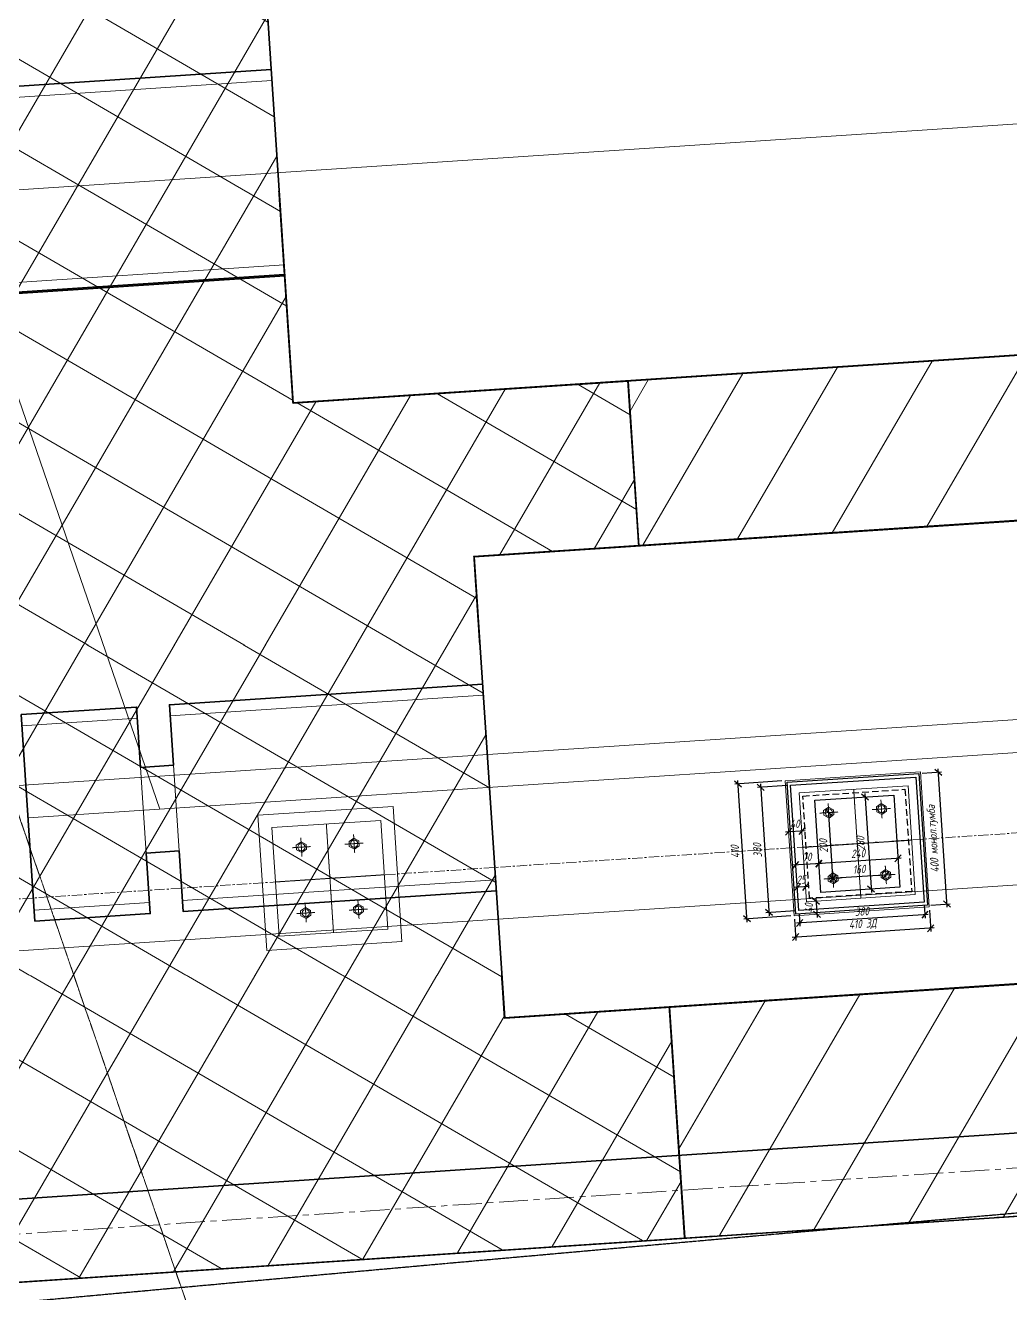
# Model space of a CAD drawing. Header units: millimetres. Extents: x 263685 to 14136308, y -2404013 to 2433772.
# Drawn here: x 7908738 to 7911721, y -584034 to -580193 of the extents above; entities that cross this region are included whole.
import ezdxf
from ezdxf import colors
from ezdxf.entities.mleader import LeaderData, LeaderLine
from ezdxf.math import Vec2, Vec3

# ---------------------------------------------------------------- set-up
doc = ezdxf.new("R2010")
doc.units = ezdxf.units.MM
for name, pattern in [('осевая', [2, 1.25, -0.25, 0.25, -0.25]), ('осеваяX2', [4, 2.5, -0.5, 0.5, -0.5]), ('Штриховая', [3, 2, -1])]:
    doc.linetypes.add(name, pattern=pattern)
for name, color, linetype, lineweight in [('Выноски', 3, 'Continuous', 15), ('ИС_Med', 7, 'Continuous', 35), ('ИС_Невид', 4, 'Штриховая', 18), ('ИС_Ось', 3, 'осевая', 18), ('ИС_РЗМ', 3, 'Continuous', 18), ('ИС_Тон', 3, 'Continuous', 18), ('ИС_Штр', 3, 'Continuous', 9), ('МДП_Ось', 1, 'осеваяX2', 30)]:
    doc.layers.add(name, color=color, linetype=linetype, lineweight=lineweight)
doc.layers.add('ИС_Вспомогательная', color=2, linetype='Continuous', lineweight=18, plot=False)
doc.styles.add('0', font='isocpeur.ttf', dxfattribs={"width": 0.8, "oblique": 15})
doc.styles.add('ISOCPEUR', font='isocpeur.ttf', dxfattribs={"width": 0.8, "oblique": 15, "height": 2.5})
doc.dimstyles.new('М10', dxfattribs={"dimscale": 10, "dimtxt": 2.5, "dimasz": 2, "dimexe": 1, "dimexo": 1, "dimgap": 1, "dimtad": 1, "dimdec": 0, "dimtxsty": '0', "dimblk1": 'OBLIQUE', "dimblk2": 'OBLIQUE', "dimsah": 1, "dimcen": 2.5, "dimdle": 1, "dimclrd": 256, "dimclre": 256, "dimclrt": 256, "dimaunit": 1, "dimadec": 0, "dimazin": 0, "dimtfac": 0.75, "dimtdec": 0, "dimtmove": 1, "dimatfit": 2, "dimldrblk": 'OBLIQUE', "dimfxl": 1, "dimtolj": 1, "dimtzin": 0, "dimlwd": -1, "dimlwe": -1, "dimarcsym": 0})
doc.dimstyles.new('М200', dxfattribs={"dimscale": 200, "dimtxt": 2.5, "dimasz": 2, "dimexe": 1, "dimexo": 1, "dimgap": 0.8, "dimtad": 1, "dimdec": 0, "dimzin": 0, "dimdsep": 46, "dimtxsty": '0', "dimblk": 'OBLIQUE', "dimcen": 0.09, "dimdle": 1, "dimclrd": 256, "dimclre": 256, "dimclrt": 256, "dimadec": 4, "dimazin": 0, "dimtfac": 1, "dimtdec": 0, "dimtmove": 1, "dimatfit": 2, "dimfxl": 1, "dimtolj": 1, "dimtzin": 0, "dimlwd": -1, "dimarcsym": 0})

# ---------------------------------------------------------------- blocks, each defined once
blk = doc.blocks.new('_None')
blk = doc.blocks.new('болт БО')
at = {"layer": 'ИС_Тон', "linetype": 'осевая'}
for p, q in [((-27.8473755350301, 0.1288116181356145), (27.84737553503055, -0.1288116181353871)), ((-0.1288116180771794, -27.84737553508876), (0.1288116183113743, 27.84737553520426))]:
    blk.add_line(p, q, dxfattribs=at)
at = {"layer": 'ИС_Тон'}
blk.add_lwpolyline([(14.96664636836476, -7.295342044146537), (15.03303712032357, 7.157535470322273), (0.07648264958743312, 16.64982433590194), (-14.96664636713922, 7.295342045052394), (-15.03303711909848, -7.157535469416189), (-0.07648264836325325, -16.64982433522869)], close=True, dxfattribs=at)
blk.add_circle((1.168700691778213e-10, -4.547473508864641e-13), 11, dxfattribs=at)
blk = doc.blocks.new('_OBLIQUE')
at = {"color": 0, "linetype": 'ByBlock', "lineweight": -2}
blk.add_line((0.5000000000000001, 0.4999999999999999), (-0.5000000000000001, -0.4999999999999999), dxfattribs=at)
blk = doc.blocks.new('*D1497')
at = {"layer": 'Defpoints', "transparency": 16777216}
blk.add_line((134.5914304818598, -114.4579757231695), (-45.40856951814021, -114.4579756183957), dxfattribs=at)
at = {"layer": 'Defpoints', "color": 0, "transparency": 16777216}
for p in [(-35.40856951814021, -114.4579756242165), (-35.40856951814021, -114.4579756242165), (124.5914304818598, -114.4579757191532)]:
    blk.add_point(p, dxfattribs=at)
at = {"layer": 'Defpoints', "transparency": 16777216, "xscale": 20, "yscale": 20, "zscale": 20}
for p, rotation in [((-35.40856951814021, -114.4579756242165), 179.9999999666495), ((124.5914304818598, -114.4579757173487), 359.9999999666495)]:
    blk.add_blockref('_OBLIQUE', p, dxfattribs=dict(at, rotation=rotation))
at = {"layer": 'Defpoints', "transparency": 16777216, "insert": (44.59143049495652, -91.95797567078262), "char_height": 25, "attachment_point": 5, "rotation": 359.99999996664945, "style": '0'}
blk.add_mtext('\\A1;160', dxfattribs=at)
blk = doc.blocks.new('*D1498')
at = {"layer": 'Defpoints', "transparency": 16777216}
blk.add_line((-35.40880475780974, -124.5088569954096), (-35.40880475780979, 95.4911430049979), dxfattribs=at)
at = {"layer": 'Defpoints', "color": 0, "transparency": 16777216}
for p in [(-35.40880475779524, 85.4911430049979), (-35.40880475780979, 85.4911430049979), (-35.40880479216686, -114.5088569954096)]:
    blk.add_point(p, dxfattribs=at)
at = {"layer": 'Defpoints', "transparency": 16777216, "xscale": 20, "yscale": 20, "zscale": 20}
for p, rotation in [((-35.40880475780979, 85.4911430049979), 90), ((-35.40880475780974, -114.5088569954096), 270)]:
    blk.add_blockref('_OBLIQUE', p, dxfattribs=dict(at, rotation=rotation))
at = {"layer": 'Defpoints', "transparency": 16777216, "insert": (-57.90880475780976, -14.50885699520585), "char_height": 25, "attachment_point": 5, "rotation": 90, "style": '0'}
blk.add_mtext('\\A1;200', dxfattribs=at)
blk = doc.blocks.new('*D1500')
at = {"layer": 'Defpoints', "transparency": 16777216}
blk.add_line((174.5911951518665, -66.70392639021156), (-85.40880484813351, -66.70392623887165), dxfattribs=at)
at = {"layer": 'Defpoints', "color": 0, "transparency": 16777216}
for p in [(-75.40880484813351, -66.70392624472152), (-75.40880484813351, -66.70392624469241), (164.5911951518665, -66.70392638715566)]:
    blk.add_point(p, dxfattribs=at)
at = {"layer": 'Defpoints', "transparency": 16777216, "xscale": 20, "yscale": 20, "zscale": 20}
for p, rotation in [((-75.40880484813351, -66.70392624469241), 179.9999999666495), ((164.5911951518665, -66.7039263843908), 359.9999999666495)]:
    blk.add_blockref('_OBLIQUE', p, dxfattribs=dict(at, rotation=rotation))
at = {"layer": 'Defpoints', "transparency": 16777216, "insert": (44.5911951649632, -44.20392631454161), "char_height": 25, "attachment_point": 5, "rotation": 359.99999996664945, "style": '0'}
blk.add_mtext('\\A1;240', dxfattribs=at)
blk = doc.blocks.new('*D1501')
at = {"layer": 'Defpoints', "transparency": 16777216}
blk.add_line((77.35079307762678, 135.49114293803), (77.35079307762685, -164.5088570619701), dxfattribs=at)
at = {"layer": 'Defpoints', "color": 0, "transparency": 16777216}
for p in [(77.35079324383881, 125.49114293803), (77.35079307762683, -154.5088570619701), (77.35079307762683, -154.5088570619701)]:
    blk.add_point(p, dxfattribs=at)
at = {"layer": 'Defpoints', "transparency": 16777216, "xscale": 20, "yscale": 20, "zscale": 20}
for p, rotation in [((77.35079307762678, 125.49114293803), 90), ((77.35079307762683, -154.5088570619701), 270)]:
    blk.add_blockref('_OBLIQUE', p, dxfattribs=dict(at, rotation=rotation))
at = {"layer": 'Defpoints', "transparency": 16777216, "insert": (54.85079307762679, -14.50885706197007), "char_height": 25, "attachment_point": 5, "rotation": 90, "style": '0'}
blk.add_mtext('\\A1;280', dxfattribs=at)
blk = doc.blocks.new('*D1502')
at = {"layer": 'Defpoints', "transparency": 16777216}
blk.add_line((-65.40880484813351, -66.70392624966917), (-155.408804848119, -66.70392619728227), dxfattribs=at)
at = {"layer": 'Defpoints', "color": 0, "transparency": 16777216}
for p in [(-145.408804848119, -66.70392620316125), (-145.408804848119, -66.70392620310304), (-75.40880484813351, -66.70392624472152)]:
    blk.add_point(p, dxfattribs=at)
at = {"layer": 'Defpoints', "transparency": 16777216, "xscale": 20, "yscale": 20, "zscale": 20}
for p, rotation in [((-145.408804848119, -66.70392620310304), 179.9999999666495), ((-75.40880484813351, -66.7039262438484), 359.9999999666495)]:
    blk.add_blockref('_OBLIQUE', p, dxfattribs=dict(at, rotation=rotation))
at = {"layer": 'Defpoints', "transparency": 16777216, "insert": (-110.4088048350295, -44.20392622347573), "char_height": 25, "attachment_point": 5, "rotation": 359.99999996664945, "style": '0'}
blk.add_mtext('\\A1;70', dxfattribs=at)
blk = doc.blocks.new('*D1503')
at = {"layer": 'Defpoints', "transparency": 16777216}
blk.add_line((-110.4088048882531, -134.3160017164191), (-155.4088048882531, -134.3160016902257), dxfattribs=at)
at = {"layer": 'Defpoints', "color": 0, "transparency": 16777216}
for p in [(-145.4088048882531, -134.3160016960464), (-145.4088048882531, -134.3160016960464), (-120.4088048882531, -134.3160017108603)]:
    blk.add_point(p, dxfattribs=at)
at = {"layer": 'Defpoints', "transparency": 16777216, "xscale": 20, "yscale": 20, "zscale": 20}
for p, rotation in [((-145.4088048882531, -134.3160016960464), 179.9999999666495), ((-120.4088048882531, -134.3160017105984), 359.9999999666495)]:
    blk.add_blockref('_OBLIQUE', p, dxfattribs=dict(at, rotation=rotation))
at = {"layer": 'Defpoints', "transparency": 16777216, "insert": (-132.9088048751564, -111.8160017034097), "char_height": 25, "attachment_point": 5, "rotation": 359.99999996664945, "style": '0'}
blk.add_mtext('\\A1;25', dxfattribs=at)
blk = doc.blocks.new('*D1504')
at = {"layer": 'Defpoints', "transparency": 16777216}
blk.add_line((-110.4088047875248, 35.37111904117046), (-170.4088047875393, 35.37111907609506), dxfattribs=at)
at = {"layer": 'Defpoints', "color": 0, "transparency": 16777216}
for p in [(-160.4088047875393, 35.37111907027429), (-160.4088047875393, 35.37111907027429), (-120.4088047875248, 35.37111904652556)]:
    blk.add_point(p, dxfattribs=at)
at = {"layer": 'Defpoints', "transparency": 16777216, "xscale": 20, "yscale": 20, "zscale": 20}
for p, rotation in [((-160.4088047875393, 35.37111907027429), 179.9999999666495), ((-120.4088047875248, 35.37111904699123), 359.9999999666495)]:
    blk.add_blockref('_OBLIQUE', p, dxfattribs=dict(at, rotation=rotation))
at = {"layer": 'Defpoints', "transparency": 16777216, "insert": (-140.4088047744281, 57.87111905839993), "char_height": 25, "attachment_point": 5, "rotation": 359.99999996664945, "style": '0'}
blk.add_mtext('\\A1;40', dxfattribs=at)
blk = doc.blocks.new('*D1505')
at = {"layer": 'Defpoints', "transparency": 16777216}
for p, q in [((-160.4088049446418, -229.5088569208456), (-160.4088049823862, -294.3531216388219)), ((249.5911950553436, -229.5088571642118), (249.5911950175993, -294.3531218774733)), ((259.59119502342, -284.3531218832941), (-170.4088049765654, -284.3531216330011))]:
    blk.add_line(p, q, dxfattribs=at)
at = {"layer": 'Defpoints', "color": 0, "transparency": 16777216}
for p in [(-160.408804938821, -219.5088569208456), (249.5911950611644, -219.5088571642118), (-160.4088049765654, -284.3531216388219)]:
    blk.add_point(p, dxfattribs=at)
at = {"layer": 'Defpoints', "transparency": 16777216, "xscale": 20, "yscale": 20, "zscale": 20}
for p, rotation in [((-160.4088049765654, -284.3531216388219), 179.9999999666495), ((249.5911950234201, -284.3531218774733), 359.9999999666495)]:
    blk.add_blockref('_OBLIQUE', p, dxfattribs=dict(at, rotation=rotation))
at = {"layer": 'Defpoints', "transparency": 16777216, "insert": (44.59119503761545, -259.9781217581476), "char_height": 25, "attachment_point": 5, "rotation": 359.99999996664945, "style": '0'}
blk.add_mtext('\\A1;410 ЗД', dxfattribs=at)
blk = doc.blocks.new('*D1506')
at = {"layer": 'Defpoints', "transparency": 16777216}
for p, q in [((-145.408804935736, -214.5088569297513), (-145.408804957861, -252.5192419070227)), ((234.5911950642494, -214.508857155306), (234.5911950421244, -252.5192421282118)), ((244.5911950479452, -242.5192421340325), (-155.4088049520402, -242.5192419012019))]:
    blk.add_line(p, q, dxfattribs=at)
at = {"layer": 'Defpoints', "color": 0, "transparency": 16777216}
for p in [(-145.4088049299153, -204.5088569297513), (234.5911950700702, -204.508857155306), (-145.4088049520402, -242.5192419070227)]:
    blk.add_point(p, dxfattribs=at)
at = {"layer": 'Defpoints', "transparency": 16777216, "xscale": 20, "yscale": 20, "zscale": 20}
for p, rotation in [((-145.4088049520402, -242.5192419070227), 179.9999999666495), ((234.5911950479452, -242.5192421282118), 359.9999999666495)]:
    blk.add_blockref('_OBLIQUE', p, dxfattribs=dict(at, rotation=rotation))
at = {"layer": 'Defpoints', "transparency": 16777216, "insert": (44.59119506104921, -220.0192420176172), "char_height": 25, "attachment_point": 5, "rotation": 359.99999996664945, "style": '0'}
blk.add_mtext('\\A1;380', dxfattribs=at)
blk = doc.blocks.new('*D1507')
at = {"layer": 'Defpoints', "transparency": 16777216}
blk.add_line((-91.22692861046929, -169.508856961882), (-91.22692861046927, -229.5088569618821), dxfattribs=at)
at = {"layer": 'Defpoints', "color": 0, "transparency": 16777216}
for p in [(-91.22692858672056, -179.508856961882), (-91.22692861045473, -219.5088569618821), (-91.22692861046929, -219.5088569618821)]:
    blk.add_point(p, dxfattribs=at)
at = {"layer": 'Defpoints', "transparency": 16777216, "xscale": 20, "yscale": 20, "zscale": 20}
for p, rotation in [((-91.22692861046929, -179.508856961882), 90), ((-91.22692861046929, -219.5088569618821), 270)]:
    blk.add_blockref('_OBLIQUE', p, dxfattribs=dict(at, rotation=rotation))
at = {"layer": 'Defpoints', "transparency": 16777216, "insert": (-113.7269285985949, -199.5088569619402), "char_height": 25, "attachment_point": 5, "rotation": 90, "style": '0'}
blk.add_mtext('\\A1;40', dxfattribs=at)
blk = doc.blocks.new('*D1508')
at = {"layer": 'Defpoints', "transparency": 16777216}
for p, q in [((-155.4088047043461, 175.4911430702487), (-245.8727593066562, 175.4911430702487)), ((-235.8727593066562, 185.4911430702487), (-235.8727593066561, -214.5088569297515)), ((-155.4088049299153, -204.5088569297515), (-245.8727593066561, -204.5088569297515))]:
    blk.add_line(p, q, dxfattribs=at)
at = {"layer": 'Defpoints', "color": 0, "transparency": 16777216}
for p in [(-145.4088047043461, 175.4911430702487), (-235.8727593066561, -204.5088569297515), (-145.4088049299153, -204.5088569297515)]:
    blk.add_point(p, dxfattribs=at)
at = {"layer": 'Defpoints', "transparency": 16777216, "xscale": 20, "yscale": 20, "zscale": 20}
for p, rotation in [((-235.8727593066562, 175.4911430702487), 90), ((-235.8727593066561, -204.5088569297515), 270)]:
    blk.add_blockref('_OBLIQUE', p, dxfattribs=dict(at, rotation=rotation))
at = {"layer": 'Defpoints', "transparency": 16777216, "insert": (-258.3727593066561, -14.50885692975131), "char_height": 25, "attachment_point": 5, "rotation": 90, "style": '0'}
blk.add_mtext('\\A1;380', dxfattribs=at)
blk = doc.blocks.new('*D1509')
at = {"layer": 'Defpoints', "transparency": 16777216}
for p, q in [((-303.6341531854396, -229.5088569208457), (-303.6341531854397, 200.4911430791545)), ((-170.4088046954694, 190.4911430791545), (-313.6341531854397, 190.4911430791545)), ((-170.4088049388211, -219.5088569208457), (-313.6341531854396, -219.5088569208457))]:
    blk.add_line(p, q, dxfattribs=at)
at = {"layer": 'Defpoints', "color": 0, "transparency": 16777216}
for p in [(-303.6341531854397, 190.4911430791545), (-160.4088046954694, 190.4911430791545), (-160.4088049388211, -219.5088569208457)]:
    blk.add_point(p, dxfattribs=at)
at = {"layer": 'Defpoints', "transparency": 16777216, "xscale": 20, "yscale": 20, "zscale": 20}
for p, rotation in [((-303.6341531854397, 190.4911430791545), 90), ((-303.6341531854396, -219.5088569208457), 270)]:
    blk.add_blockref('_OBLIQUE', p, dxfattribs=dict(at, rotation=rotation))
at = {"layer": 'Defpoints', "transparency": 16777216, "insert": (-326.1341531854396, -14.50885692084554), "char_height": 25, "attachment_point": 5, "rotation": 90, "style": '0'}
blk.add_mtext('\\A1;410', dxfattribs=at)
blk = doc.blocks.new('*D1499')
at = {"layer": 'Defpoints', "transparency": 16777216}
for p, q in [((303.4498260339481, -224.5088571612433), (303.4498260339479, 195.4911428387569)), ((254.5911953015767, 185.4911428387568), (313.4498260339479, 185.4911428387568)), ((254.5911950641331, -214.5088571612433), (313.4498260339481, -214.5088571612433))]:
    blk.add_line(p, q, dxfattribs=at)
at = {"layer": 'Defpoints', "color": 0, "transparency": 16777216}
for p in [(244.5911953015767, 185.4911428387568), (303.4498260339479, 185.4911428387568), (244.5911950641331, -214.5088571612433)]:
    blk.add_point(p, dxfattribs=at)
at = {"layer": 'Defpoints', "transparency": 16777216, "xscale": 20, "yscale": 20, "zscale": 20}
for p, rotation in [((303.4498260339479, 185.4911428387568), 90), ((303.4498260339481, -214.5088571612433), 270)]:
    blk.add_blockref('_OBLIQUE', p, dxfattribs=dict(at, rotation=rotation))
at = {"layer": 'Defpoints', "transparency": 16777216, "insert": (277.1998260339479, -14.5088571612433), "char_height": 25, "attachment_point": 5, "rotation": 90, "style": '0'}
blk.add_mtext('\\A1;400 монол.тумба', dxfattribs=at)
blk = doc.blocks.new('*D1667')
at = {"layer": 'Defpoints', "color": 0, "transparency": 16777216}
for p in [(35765.67008243076, -1941.504730546909), (32087.49713647325, -2184.725104696176), (35887.63594653315, -3785.970035893359)]:
    blk.add_point(p, dxfattribs=at)
at = {"layer": 'ИС_РЗМ', "transparency": 16777216}
for p, q in [((35778.86632782597, -2141.068903452438), (35900.83219192836, -3985.534208798888)), ((32100.69338186846, -2384.289277601705), (32222.65924597084, -4228.754582948158)), ((32009.89882767009, -4042.386655437834), (36087.20011943868, -3772.773790498147))]:
    blk.add_line(p, q, dxfattribs=at)
at = {"layer": 'ИС_РЗМ', "transparency": 16777216, "xscale": 400, "yscale": 400, "zscale": 400}
for p, rotation in [((35887.63594653314, -3785.970035893356), 3.783194263190623), ((32209.46300057563, -4029.190410042625), 183.7831942631906)]:
    blk.add_blockref('_OBLIQUE', p, dxfattribs=dict(at, rotation=rotation))
at = {"layer": 'ИС_РЗМ', "transparency": 16777216, "insert": (34023.80651343837, -3533.397398770119), "char_height": 500, "attachment_point": 5, "rotation": 3.783194263190637, "style": '0'}
blk.add_mtext('\\A1;3685', dxfattribs=at)
blk = doc.blocks.new('*D1668')
at = {"layer": 'Defpoints', "color": 0, "transparency": 16777216}
for p in [(64902.03932662105, -14.85290284489383), (65024.00519072359, -1859.318208191082), (35765.67008243076, -1941.504730546909)]:
    blk.add_point(p, dxfattribs=at)
at = {"layer": 'ИС_РЗМ', "transparency": 16777216}
for p, q in [((64915.23557201627, -214.4170757504226), (65037.2014361188, -2058.882381096606)), ((35688.07177362777, -3799.16628128832), (65223.56936362912, -1846.121962795847)), ((35778.86632782599, -2141.068903452435), (35900.83219192852, -3985.534208798624))]:
    blk.add_line(p, q, dxfattribs=at)
at = {"layer": 'ИС_РЗМ', "transparency": 16777216, "xscale": 400, "yscale": 400, "zscale": 400}
for p, rotation in [((65024.00519072358, -1859.318208191075), 3.783194263195915), ((35887.6359465333, -3785.970035893092), 183.7831942631959)]:
    blk.add_blockref('_OBLIQUE', p, dxfattribs=dict(at, rotation=rotation))
at = {"layer": 'ИС_РЗМ', "transparency": 16777216, "insert": (50431.07760851239, -2448.461297844216), "char_height": 500, "attachment_point": 5, "rotation": 3.7831942631959286, "style": '0'}
blk.add_mtext('\\A1;29200', dxfattribs=at)
blk = doc.blocks.new('Б33')
for points in [[(-16.48812343591661, 0.3263577851226955), (-16.13812343591664, 0.3263577851192849), (-16.1381234359184, 0.142826612163276), (-16.03812343591838, 0.1428266121623665), (-16.03812343591667, 0.3263577851183754), (-15.08813155902337, 0.3263676776756483)], [(-16.4881234359228, -0.3007045607893133), (-16.48812343591661, 0.3263577851226955)], [(-16.4881234359228, -0.3007045607893133), (-16.13812343592284, -0.3007045607929513), (-16.13812343592096, -0.1171733878368286), (-16.03812343592105, -0.1171733878378518), (-16.03812343592281, -0.3007045607938608), (-15.08811531245883, -0.3006946682368152)]]:
    blk.add_lwpolyline(points)
at = {"layer": 'ИС_Med'}
blk.add_lwpolyline([(-15.08812343867604, -0.6870502139208838), (15.1118765613065, -0.6870502139209975), (15.1118765613065, 0.7129497860732954), (-15.08812343867604, 0.7129497860734091)], close=True, dxfattribs=at)
at = {"layer": 'ИС_Невид', "ltscale": 4}
for points in [[(-16.13812343592096, -0.1171733878368286), (-16.1381234359184, 0.142826612163276)], [(-16.03812343592105, -0.1171733878378518), (-16.03812343591838, 0.1428266121623665)]]:
    blk.add_lwpolyline(points, dxfattribs=at)
at = {"layer": 'ИС_Ось', "linetype": 'осевая', "ltscale": 25}
blk.add_lwpolyline([(-16.48812343867027, 0.01294978609064401), (16.51187656132973, 0.0129497860907577)], dxfattribs=at)
at = {"layer": 'ИС_Тон'}
for points in [[(-16.488123435917, 0.2928266121667775), (-16.13812343591692, 0.2928266121631395)], [(-16.03812343591702, 0.29282661216223), (-15.08813069026397, 0.292836504719503)], [(-16.48812343592246, -0.2671733878333953), (-16.13812343592244, -0.2671733878368059)], [(-16.03812343592259, -0.2671733878377154), (-15.08811618121828, -0.2671634952804425)]]:
    blk.add_lwpolyline(points, dxfattribs=at)
blk = doc.blocks.new('*U1655')
at = {"layer": 'Defpoints'}
for points in [[(244.591195064133, -214.5088571612432), (-155.4088049358525, -214.5088569238142), (-155.4088046984234, 185.4911430761858), (244.5911953015766, 185.4911428387568)], [(164.5911950997415, -154.5088571137458), (-75.40880490024392, -154.5088569712825), (-75.4088047340465, 125.4911430287175), (164.5911952659535, 125.4911428862542)]]:
    blk.add_lwpolyline(points, close=True, dxfattribs=at)
at = {"layer": 'Defpoints', "color": 1, "ltscale": 250}
blk.add_lwpolyline([(234.5911950700702, -204.508857155306), (-145.4088049299153, -204.5088569297513), (-145.408804704346, 175.4911430702487), (234.5911952956394, 175.491142844694)], close=True, dxfattribs=at)
at = {"layer": 'Defpoints', "color": 1, "linetype": 'Штриховая', "ltscale": 10}
blk.add_lwpolyline([(199.5911950908503, -169.5088571345259), (-110.4088049091351, -169.5088569505024), (-110.4088047251407, 140.4911430494976), (199.5911952748593, 140.4911428654741)], close=True, dxfattribs=at)
at = {"layer": 'ИС_Тон'}
for points in [[(249.5911950611644, -219.5088571642118), (-160.408804938821, -219.5088569208456), (-160.4088046954694, 190.4911430791544), (249.5911953045452, 190.4911428357882)], [(209.5911950849277, -179.5088571404631), (-120.4088049150869, -179.5088569445943), (-120.4088047192035, 150.4911430554348), (209.591195280811, 150.4911428595369)]]:
    blk.add_lwpolyline(points, close=True, dxfattribs=at)
at = {"layer": 'ИС_Тон', "linetype": 'осевая'}
for points in [[(44.59119508491312, -179.5088570424996), (44.5911952807819, 150.4911429575004)], [(209.5911951828621, -14.50885714046308), (-120.4088048171379, -14.5088569445943)]]:
    blk.add_lwpolyline(points, dxfattribs=at)
at = {"layer": 'ИС_Тон', "rotation": 179.9999999659908}
for p in [(-35.40880475766426, 85.49114300496876), (124.5911952423357, 85.49114291000296), (-35.40880487637878, -114.5088569950312), (124.5911951236067, -114.508857089997)]:
    blk.add_blockref('болт БО', p, dxfattribs=at)
at = {"layer": 'Defpoints'}
for base, p1, p2, angle, picture, middle in [((-303.6341531854397, 190.4911430791545), (-160.408804938821, -219.5088569208456), (-160.4088046954694, 190.4911430791544), 269.9999999659199, '*D1509', (-326.1341531854396, -14.50885692084554)), ((-235.8727593066561, -204.5088569297515), (-145.408804704346, 175.4911430702487), (-145.4088049299153, -204.5088569297513), 269.9999999659199, '*D1508', (-258.3727593066561, -14.50885692975131)), ((77.35079307762683, -154.5088570619701), (77.35079324383878, 125.49114293803), (77.3507930776268, -154.50885706197), 269.9999999659199, '*D1501', (54.85079307762679, -14.50885706197007)), ((-35.40880475780979, 85.4911430049979), (-35.40880479216685, -114.5088569954096), (-35.40880475779522, 85.49114300499787), 269.9999999659199, '*D1498', (-57.90880475780976, -14.50885699520585)), ((-145.408804848119, -66.70392620310304), (-75.40880484813351, -66.70392624472152), (-145.408804848119, -66.70392620316125), 179.9999999666495, '*D1502', (-110.4088048350295, -44.20392622347573)), ((-75.40880484814701, -66.70392624472652), (164.5911951518665, -66.70392638715566), (-75.40880484813351, -66.70392624472152), 179.9999999666495, '*D1500', (44.5911951649632, -44.20392631454161)), ((-35.40856951814021, -114.4579756242165), (124.5914304818598, -114.4579757191532), (-35.40856951814021, -114.4579756242165), 179.9999999666495, '*D1497', (44.59143049495652, -91.95797567078262)), ((-145.4088049520402, -242.5192419070227), (234.5911950700702, -204.508857155306), (-145.4088049299153, -204.5088569297513), 179.9999999666495, '*D1506', (44.59119506104921, -220.0192420176172))]:
    dim = blk.add_linear_dim(base=base, p1=p1, p2=p2, angle=angle, dimstyle='М10', dxfattribs=at)
    dim.commit()
    dim.dimension.update_dxf_attribs({"geometry": picture, "text_midpoint": middle})
for base, p1, p2, angle, text, picture, middle in [((303.4498260339479, 185.4911428387568), (244.591195064133, -214.5088571612432), (244.5911953015766, 185.4911428387568), 269.9999999659199, '<> монол.тумба', '*D1499', (277.1998260339479, -14.5088571612433)), ((-160.4088049765654, -284.3531216388219), (249.5911950611644, -219.5088571642118), (-160.408804938821, -219.5088569208456), 179.9999999666495, '<> ЗД', '*D1505', (44.59119503761545, -259.9781217581476))]:
    dim = blk.add_linear_dim(base=base, p1=p1, p2=p2, angle=angle, text=text, dimstyle='М10', dxfattribs=at)
    dim.commit()
    dim.dimension.update_dxf_attribs({"geometry": picture, "text_midpoint": middle})
for base, p1, p2, angle, picture, middle, set_off in [((-160.4088047875517, 35.37111907027744), (-120.4088047875372, 35.37111904652872), (-160.4088047875517, 35.37111907027744), 179.9999999666495, '*D1504', (-140.4088047875372, 35.37111905840308), (-1.237765445694095e-11, 3.154809746774845e-12)), ((-145.408804888261, -134.3160016960755), (-120.408804888261, -134.3160017108893), (-145.408804888261, -134.3160016960755), 179.9999999666495, '*D1503', (-132.908804888261, -134.3160017034387), (-7.887024366937112e-12, -2.901856532844249e-11)), ((-91.22692861047031, -219.5088569619151), (-91.22692858672156, -179.508856961915), (-91.22692861045573, -219.508856961915), 269.9999999659199, '*D1507', (-91.22692859859592, -199.5088569619732), (-1.023181539494544e-12, -3.299760464869905e-11))]:
    dim = blk.add_linear_dim(base=base, p1=p1, p2=p2, angle=angle, dimstyle='М10', dxfattribs=at)
    dim.commit()
    dim.dimension.update_dxf_attribs({"geometry": picture, "text_midpoint": middle, "dimtype": 128, "insert": set_off})
blk = doc.blocks.new('*U1659')
at = {"layer": 'ИС_Med', "color": 0, "linetype": 'ByBlock', "lineweight": -2, "transparency": 16777216}
blk.add_blockref('*U1655', (0, 0), dxfattribs=at)
blk = doc.blocks.new('План Узловая')
for p, q in [((34486.14493727684, 1985.312570810318), (34578.51865506172, 588.363360285759)), ((34552.78597652912, 977.5134975910187), (34511.87761580944, 1596.162433505058)), ((35625.35445976257, 156.4937691092491), (35592.36384630203, 655.4042013883591)), ((35126.44402754307, 123.5031552314758), (35218.81774520874, -1273.446054816246)), ((35193.08506679535, -884.2959179878235), (35152.17670607567, -265.6469816565514)), ((35763.9150364399, -1938.930046319962), (35717.72817754745, -1240.455441474915))]:
    blk.add_line(p, q)
at = {"layer": 'ИС_Med'}
for p, q in [((34511.87761580944, 1596.162433505058), (33116.67670965195, 1503.904322862625)), ((34578.51865506172, 588.363360285759), (43294.17978966236, 1164.689268231392)), ((33157.58507037163, 885.2553869485855), (34552.78597652912, 977.5134975910187)), ((43294.17978978157, 663.5973209142685), (35126.44402754307, 123.5031552314758)), ((35627.01247759332, 155.3864227860468), (35594.02186409902, 654.2968551442609)), ((35152.17670607567, -265.6469816565514), (33756.97580003738, -357.9050921201706)), ((33756.97580003738, -357.9050921201706), (33797.88416075706, -976.5540285110474)), ((35218.81774520874, -1273.446054816246), (43294.17978966236, -739.4601313471794)), ((33797.88416075706, -976.5540285110474), (35193.08506679535, -884.2959179878235))]:
    blk.add_line(p, q, dxfattribs=at)
at = {"layer": 'ИС_Ось', "ltscale": 0.08}
for p, q in [((33137.130890131, 1194.57985496521), (43294.17978966236, 1866.217994332314)), ((33777.42998051643, -667.2295599579811), (43294.17978978157, -37.93140524625778))]:
    blk.add_line(p, q, dxfattribs=at)
at = {"layer": 'ИС_Ось', "ltscale": 0.08, "flags": 128}
blk.add_lwpolyline([(29494.35790920258, 11712.02744233608), (35909.10446000099, -6940.248821020126)], dxfattribs=at)
at = {"layer": 'Выноски'}
ml = blk.add_multileader_mtext('Standard', dxfattribs=at)
ml.set_content('Ось путепровода\\PОсь проезжей части', color=256, style='ISOCPEUR')
ml.set_leader_properties(color=256)
ml.set_arrow_properties(name='NONE')
ml.build(insert=Vec2(0, 0))
ml.multileader.update_dxf_attribs({"text_left_attachment_type": 6, "text_right_attachment_type": 6, "dogleg_length": 2, "arrow_head_size": 500, "scale": 200})
ctx = ml.context
ctx.base_point, ctx.scale, ctx.char_height, ctx.arrow_head_size, ctx.landing_gap_size, ctx.plane_origin, ctx.plane_x_axis, ctx.plane_y_axis = Vec3(13839.92619156837, 3519.031026244164), 200, 500, 500, 125, Vec3(7982.3427734375, 9376.900268435478), Vec3(1, 2.842170943040402e-15), Vec3(-2.842170943040402e-15, 1)
ctx.left_attachment, ctx.right_attachment, ctx.text_align_type = 6, 6, 1
notes = []
notes.append((ctx, [(0, (1, 1, 0), (13739.92619156837, 3519.031026244164), (1, 5.684341886080802e-16), 100, [(0, [(12905.34992742538, 1676.732035160065)], 0, [])])]))
ctx.mtext.insert, ctx.mtext.text_direction, ctx.mtext.rotation, ctx.mtext.width, ctx.mtext.alignment, ctx.mtext.flow_direction = Vec3(16541.91348958015, 4169.031026721001), Vec3(1, 2.842170943040402e-15), 2.842170943040402e-15, 6401.925370128336, 2, 5
ctx.mtext.has_bg_fill, ctx.mtext.bg_color, ctx.mtext.bg_scale_factor, ctx.mtext.bg_transparency, ctx.mtext.use_window_bg_color = 1, -1023410167, 1.5, 0, 1
ml = blk.add_multileader_mtext('Standard', dxfattribs=at)
ml.set_content('Металлическое барьерное ограждение', color=256, style='ISOCPEUR')
ml.set_leader_properties(color=256)
ml.set_arrow_properties(name='NONE')
ml.build(insert=Vec2(0, 0))
ml.multileader.update_dxf_attribs({"text_left_attachment_type": 6, "text_right_attachment_type": 6, "dogleg_length": 2, "arrow_head_size": 500, "scale": 200})
ctx = ml.context
ctx.base_point, ctx.scale, ctx.char_height, ctx.arrow_head_size, ctx.landing_gap_size, ctx.plane_origin, ctx.plane_x_axis, ctx.plane_y_axis = Vec3(11405.32098464839, -1045.000205874447), 200, 500, 500, 125, Vec3(11962.09887909889, 7253.385015964508), Vec3(1, 2.842170943040402e-15), Vec3(-2.842170943040402e-15, 1)
ctx.left_attachment, ctx.right_attachment, ctx.text_align_type = 6, 6, 1
notes.append((ctx, [(1, (1, 1, 0), (18409.29558086395, -1045.000205874443), (-1, -5.684341886080802e-16), 100, [(0, [(19055.44950437546, -2159.743557214737)], 0, [])])]))
ctx.mtext.insert, ctx.mtext.text_direction, ctx.mtext.rotation, ctx.mtext.width, ctx.mtext.alignment, ctx.mtext.flow_direction = Vec3(14857.30828285217, -395.0002059936523), Vec3(1, 2.842170943040402e-15), 2.842170943040402e-15, 7049.42080516668, 2, 5
ctx.mtext.has_bg_fill, ctx.mtext.bg_color, ctx.mtext.bg_scale_factor, ctx.mtext.bg_transparency, ctx.mtext.use_window_bg_color = 1, -1023410167, 1.5, 0, 1
for ctx, leaders in notes:
    for number, flags, end, landing, length, lines in leaders:
        leader = LeaderData()
        leader.index, (leader.has_last_leader_line, leader.has_dogleg_vector, leader.attachment_direction) = number, flags
        leader.last_leader_point, leader.dogleg_vector, leader.dogleg_length = Vec3(end), Vec3(landing), length
        for number, points, colour, breaks in lines:
            line = LeaderLine()
            line.index, line.vertices, line.color, line.breaks = number, Vec3.list(points), colors.encode_raw_color(colour), breaks
            leader.lines.append(line)
        ctx.leaders.append(leader)
at = {"layer": 'ИС_Штр'}
h = blk.add_hatch(dxfattribs=at)
h.set_pattern_fill('ANSI31', color=256, scale=75, angle=14.81052377493742)
h.set_pattern_definition([(59.81052377493732, (22003.29584109731, 2576.816384432022), (-205.8274345762676, 119.7438215556539), [])])
h.paths.add_polyline_path([(64855.75543954974, 685.0890401554061), (35719.38619535964, -1241.562787548406), (35765.57305422839, -1940.037392498227), (50353.86806969874, -976.092488008202), (50992.10248236806, -1535.145462379442), (51590.75141955825, -1495.559336429636), (52149.82637419621, -857.3637215307681), (64901.91072837519, -12.90813735965639)])
at = {"layer": 'ИС_Med'}
blk.add_line((35719.38619535952, -1241.562787546834), (35765.57305422839, -1940.037392498227), dxfattribs=at)
for points in [[(10149.6766130504, -4434.557615104772), (32095.84325178718, -1932.153487388219), (65313.53597854835, 264.3771739467629), (98056.22465341061, 623.8935575291398), (100215.1736815489, 528.4554030880099)], [(100302.5643072961, 274.3480767873116), (98052.0735818771, 373.8329087988241), (65323.16334751365, 14.46781313285464), (32087.49713647336, -2184.725104697689), (10232.9464191242, -4676.682758318668)]]:
    blk.add_lwpolyline(points, dxfattribs=at)
at = {"layer": 'ИС_Ось', "color": 2, "ltscale": 70}
for points in [[(172669.4865019924, -5094.448025299484), (148220.3896199672, -2510.588124022877), (129234.6710553742, -859.4733675673124), (98054.57211781928, 518.8690849919221), (65324.98813192089, 159.4965908002632), (33630.76804503257, -1936.293949172323), (8903.024143849587, -4780.269644752174)], [(172654.2472980657, -5238.644997055766), (148206.487485762, -2654.926401646415), (129225.1836240305, -1004.195574880687), (98052.16449633686, 373.8339087393761), (65330.57200592806, 14.54916157400294), (33643.84309371328, -2080.746022053769), (8919.59160160087, -4924.320050317932)]]:
    blk.add_lwpolyline(points, dxfattribs=at)
at = {"layer": 'ИС_Тон'}
for points in [[(34909.4951996188, -1042.578063162451), (34500.38864507881, -1069.630364958546), (34473.33634328266, -660.5238104185555), (34882.44289782265, -633.4715086225187)], [(34866.94311607379, -1005.304477528785), (34537.66223071242, -1027.078281413589), (34515.88842682767, -697.7973960521631), (34845.16931218916, -676.0235921674757)]]:
    blk.add_lwpolyline(points, close=True, dxfattribs=at)
at = {"layer": 'ИС_Тон', "linetype": 'осевая'}
for points in [[(34702.3026733931, -1016.191379471216), (34680.52886950836, -686.9104941097903)], [(34856.05621413141, -840.6640348481014), (34526.77532877005, -862.437838732847)]]:
    blk.add_lwpolyline(points, dxfattribs=at)
at = {"layer": 'ИС_Тон', "rotation": 183.7831940861636}
for p in [(34604.99197988299, -757.0473482287489), (34764.64331824007, -746.4903524059337), (34777.8395630187, -946.0545253521996), (34618.18822466169, -956.6115211751312)]:
    blk.add_blockref('болт БО', p, dxfattribs=at)
at = {"layer": 'ИС_РЗМ'}
dim = blk.add_aligned_dim(p1=(35765.67008243076, -1941.504730546905), p2=(64902.03932662104, -14.85290284489747), distance=-1848.4934229344924, dimstyle='М200', dxfattribs=at)
dim.commit()
dim.dimension.update_dxf_attribs({"geometry": '*D1668', "text_midpoint": (50431.07760851239, -2448.461297844216)})
dim = blk.add_aligned_dim(p1=(32087.49713647325, -2184.725104696176), p2=(35765.67008243076, -1941.504730546905), distance=-1848.4934229347507, dimstyle='М200', override={"dimrnd": 5}, dxfattribs=at)
dim.commit()
dim.dimension.update_dxf_attribs({"geometry": '*D1667', "text_midpoint": (34023.80651343837, -3533.397398770119)})
at = {"layer": 'Выноски', "ltscale": 0.3}
ml = blk.add_multileader_mtext('Standard', dxfattribs=at)
ml.set_content('Начало путепровода \\PПК 1+40,18', color=256, style='ISOCPEUR')
ml.set_leader_properties(color=256)
ml.set_arrow_properties(name='NONE')
ml.build(insert=Vec2(0, 0))
ml.multileader.update_dxf_attribs({"text_left_attachment_type": 6, "text_right_attachment_type": 6, "dogleg_length": 2, "arrow_head_size": 300, "scale": 200})
ctx = ml.context
ctx.base_point, ctx.scale, ctx.char_height, ctx.arrow_head_size, ctx.landing_gap_size, ctx.plane_origin, ctx.plane_x_axis, ctx.plane_y_axis = Vec3(1024.793878124878, 2213.273277401923), 200, 500, 300, 125, Vec3(-1995.070712327957, 7387.238701581955), Vec3(1, 2.842170943040402e-15), Vec3(-2.842170943040402e-15, 1)
ctx.left_attachment, ctx.right_attachment = 6, 6
notes = []
notes.append((ctx, [(1, (1, 1, 0), (6668.768474340439, 2213.273277401924), (-1, -2.842170943040401e-16), 100, [(0, [(7895.488041639328, 1091.446149468422)], 0, [])])]))
ctx.mtext.insert, ctx.mtext.text_direction, ctx.mtext.rotation, ctx.mtext.width, ctx.mtext.flow_direction = Vec3(1149.793878078461, 2813.273277401924), Vec3(1, 2.842170943040402e-15), 2.842170943040402e-15, 5487.643685489066, 5
ctx.mtext.has_bg_fill, ctx.mtext.bg_color, ctx.mtext.bg_scale_factor, ctx.mtext.bg_transparency, ctx.mtext.use_window_bg_color = 1, -1023410167, 1.5, 0, 1
for ctx, leaders in notes:
    for number, flags, end, landing, length, lines in leaders:
        leader = LeaderData()
        leader.index, (leader.has_last_leader_line, leader.has_dogleg_vector, leader.attachment_direction) = number, flags
        leader.last_leader_point, leader.dogleg_vector, leader.dogleg_length = Vec3(end), Vec3(landing), length
        for number, points, colour, breaks in lines:
            line = LeaderLine()
            line.index, line.vertices, line.color, line.breaks = number, Vec3.list(points), colors.encode_raw_color(colour), breaks
            leader.lines.append(line)
        ctx.leaders.append(leader)
at = {"layer": 'ИС_Штр'}
h = blk.add_hatch(dxfattribs=at)
h.set_pattern_fill('ANSI37', color=256, scale=75, angle=14.81052377493742)
h.set_pattern_definition([(59.81052396495632, (30598.14906042325, 11084.6538830669), (-205.8274349733927, 119.7438208730364), []), (149.8105239649563, (30598.14906042325, 11084.6538830669), (-119.7438208730364, -205.8274349733926), [])])
h.paths.add_polyline_path([(31046.23397322121, 10889.94822154474), (30906.35093492683, 11296.71917364025), (29771.41297818359, 10906.42933399713), (29941.53977606626, 10411.74852178141), (29914.8661103553, 10815.12901959202), (30264.10341294017, 10838.2224490302), (30276.2130249184, 10655.09121536335), (30375.99511137127, 10661.6893380601), (30363.88549939299, 10844.82057172694)])
h.paths.add_polyline_path([(30211.02929780685, 9628.14889398939), (30016.62357528455, 10193.42598092451), (29956.24045332294, 10189.43312748091), (29941.53977606626, 10411.74852178141), (29771.41297818359, 10906.42933399713), (28749.58222104004, 10555.03553314804), (28824.86015602079, 9969.378947707999), (28990.12434226513, 9488.801236460102)])
h.paths.add_polyline_path([(29771.41297818359, 10906.42933399713), (29575.06451056135, 11477.35537651106), (28404.61289571738, 11399.88780007535), (28627.24644248543, 9447.3842653241), (28990.12434226513, 9488.801236460102), (28636.79835009383, 10516.25068271247)])
h.paths.add_polyline_path([(30906.35093492683, 11296.71917364025), (31046.23397322121, 10889.94822154474), (31311.81466521224, 10907.51260825666), (31286.30750337866, 11293.25230178458), (31785.21793564252, 11326.24291527271), (31765.66513765877, 11622.34259287053), (29575.06451056135, 11477.35537651106), (29771.41297818359, 10906.42933399713)])
h.paths.add_polyline_path([(31432.21877995296, 9767.529025885859), (31387.72936623154, 9896.901402967982), (31378.68122114491, 9896.30309145141), (31376.47818868695, 9929.61910954502), (31257.53760631901, 10275.49073574459), (30405.25984236068, 10219.1246796156), (30393.15023038239, 10402.25591328251), (30293.36814392969, 10395.65779058594), (30305.47775590781, 10212.52655691892), (30016.62357528455, 10193.42598092451), (30211.02929780685, 9628.14889398939)], flags=16)
h.paths.add_polyline_path([(32398.18440458359, 9877.779251700034), (32392.52641244623, 9963.343932211632), (31387.72936623154, 9896.901402967982), (31432.21877995296, 9767.529025885859)])
h.paths.add_polyline_path([(31353.18900819722, 10281.81671597669), (31257.53760631901, 10275.49073574459), (31376.47818868695, 9929.61910954502)], flags=17)
h.paths.add_polyline_path([(31332.4943622608, 10594.77769663243), (31151.8469816313, 10582.83233023685), (31246.23847679194, 10308.34788362775), (31350.976580263, 10315.27481997368)], flags=17)
h.paths.add_polyline_path([(31246.23847679194, 10308.34788362775), (31151.8469816313, 10582.83233023685), (30384.56454370992, 10532.09553118696), (30393.15023038239, 10402.25591328251), (30403.04741442745, 10252.5827836034)], flags=17)
h.paths.add_polyline_path([(30293.36814392969, 10395.65779058594), (30284.78245725716, 10525.49740848935), (29935.54515467252, 10502.40397904773), (29941.53977606626, 10411.74852178141), (30005.32358605106, 10226.28316698578), (30303.26532797457, 10245.98466090672)], flags=17)
h.paths.add_polyline_path([(30266.31584087346, 10804.76434504252), (29917.07853828854, 10781.67091560445), (29935.54515467252, 10502.40397904773), (30284.78245725716, 10525.49740848935), (30276.2130249184, 10655.09121536335)], flags=17)
h.paths.add_polyline_path([(31151.8469816313, 10582.83233023685), (31057.53310274723, 10857.09107366478), (30366.09792732628, 10811.36246773915), (30375.99511137127, 10661.6893380601), (30384.56454370992, 10532.09553118696)], flags=17)
h.paths.add_polyline_path([(31314.0270931464, 10874.0545042599), (31057.53310274723, 10857.09107366478), (31151.8469816313, 10582.83233023685), (31332.4943622608, 10594.77769663243)])
h.paths.add_polyline_path([(33847.50386461854, 3846.014640074573), (34346.4142968824, 3879.005253562646), (34313.4236833881, 4377.91568592086), (33299.57849203912, 4310.874845194281), (33207.20477427292, 5707.82405552722), (33706.11520653672, 5740.814669015235), (33673.12459304242, 6239.725101373508), (32659.27940174099, 6172.684260613343), (32566.90568397479, 7569.633470946283), (33065.81611623859, 7602.624084434356), (33032.82550274429, 8101.534516792628), (32018.98031144287, 8034.493676032464), (31926.60659367667, 9431.442886365345), (32425.51702594047, 9464.433499853418), (32378.60591226845, 9875.845516204718), (28627.16609921452, 9448.088877717964), (28675.30819469853, 9025.881114337652), (29190.61208149669, 9084.638463201583), (29349.21885864116, 7693.651802508277), (28852.43790839141, 7637.006524956436), (28909.08318594558, 7140.225574683165), (29823.46260771604, 7244.487374793505), (29982.06938486057, 5853.500714099908), (29485.28843461076, 5796.855436548416), (29541.93371216499, 5300.074486275087), (30456.31313395494, 5404.336286514183), (30614.91991109942, 4013.349625820527), (30118.13896084961, 3956.704348269035), (30174.78423839941, 3459.923398034181), (31089.16366012767, 3564.185198139807), (31247.77043727128, 2173.198537446093), (30750.9894870214, 2116.553259894601), (30807.63476457569, 1619.772309621272), (31722.01418641413, 1724.034109826898), (31880.62096355774, 333.0474491331843), (31383.84001330787, 276.4021715816343), (31440.4852908621, -220.3787786916364), (32354.86471263255, -116.1169785812963), (32513.47148977703, -1507.103639274545), (32016.69053952728, -1563.748916826444), (32087.49713647115, -2184.725104677607), (35765.57305422839, -1940.037392498227), (35719.38619535958, -1241.562787546834), (35220.47576309572, -1274.553401034907), (35128.10204532946, 122.395809298032), (35627.01247759332, 155.3864227860468), (35594.02186409902, 654.2968551443191), (34580.17667279759, 587.2560143842129), (34487.80295503134, 1984.205224717094), (34986.7133872952, 2017.195838205167), (34953.7227738045, 2516.106270509656), (33939.8775823848, 2449.065429741633)])
h = blk.add_hatch(dxfattribs=at)
h.set_pattern_fill('ANSI31', color=256, scale=75, angle=14.81052377493742)
h.set_pattern_definition([(59.81052377493732, (21362.99675079918, 4438.625799851085), (-205.8274345762676, 119.7438215556539), [])])
h.paths.add_polyline_path([(64215.45634925162, 2546.898455574468), (35594.02186406526, 654.2968551404774), (35626.93303011317, 156.5878910963074), (64248.44696274592, 2047.988023216254)])
at = {"layer": 'ИС_Med'}
blk.add_lwpolyline([(34346.41429688234, 3879.005253562762), (33847.50386461866, 3846.014640074689), (33939.87758238486, 2449.065429741633), (34953.72277380439, 2516.106270509539), (34986.7133872952, 2017.195838205167), (34487.80295503145, 1984.205224717211), (34580.17667279759, 587.2560143841547), (35594.02186409902, 654.2968551442609), (35627.01247759332, 155.3864227861632), (35128.10204532958, 122.395809298032), (35220.47576309578, -1274.553401034907), (35719.38619535952, -1241.562787546834), (35765.67008243076, -1941.504730546905), (32087.49713647336, -2184.725104697689), (32016.69053952722, -1563.748916826386), (32513.47148977709, -1507.103639274952), (32354.86471263255, -116.1169785812963), (31440.4852908621, -220.3787786917528), (31383.84001330793, 276.4021715815761), (31880.62096355768, 333.0474491334171), (31722.01418641413, 1724.03410982684), (30807.63476457557, 1619.772309621214)], dxfattribs=at)
at = {"layer": 'ИС_Вспомогательная'}
blk.add_lwpolyline([(34176.468039684, -642.0600228300318), (30974.97258798353, 8666.987054270867)], dxfattribs=at)
at = {"layer": 'ИС_Ось', "color": 1, "ltscale": 25}
blk.add_lwpolyline([(28145.74079890712, 15633.42616253789), (35759.32844154857, -6504.742343612656)], dxfattribs=at)
at = {"layer": 'ИС_Ось', "ltscale": 0.08, "flags": 128}
blk.add_lwpolyline([(29494.35790908185, 11712.02744238504), (35909.10445988027, -6940.248820971174)], dxfattribs=at)
at = {"layer": 'ИС_Ось', "color": 6, "ltscale": 25}
blk.add_lwpolyline([(9847.573756593105, -3556.127595462254), (32014.49761336256, -1028.551701771677), (65278.60788389354, 1171.048334672698), (98071.28474092664, 1531.113591110625), (131535.0598082386, 51.81931855616858), (150671.496040912, -1612.402772589936), (174876.256305989, -4163.637459726888), (175105.0605264671, -4186.049574345408)], dxfattribs=at)
at = {"layer": 'ИС_Тон', "color": 6}
for points in [[(9733.32758267445, -3223.931899015559), (31983.73515025777, -686.8368038067129), (65265.39913364226, 1513.923977501458), (98076.98001101112, 1874.196801085374), (131557.5024906106, 394.162195155106), (150704.3342839665, -1270.963957763452), (174910.9526344611, -3822.394491180312)], [(9899.86719480675, -3708.182185398415), (32028.57839091, -1184.963477240526), (65284.65387161245, 1014.105256131093), (98068.67786801129, 1374.075503719971), (131524.7872101643, -104.8798990177456), (150656.4651249968, -1768.688177603763), (174860.3748961617, -4319.833220821689), (175089.755119015, -4342.301756738918)]]:
    blk.add_lwpolyline(points, dxfattribs=at)
at = {"layer": 'ИС_Med', "xscale": 1000, "yscale": 1000, "zscale": 1000, "rotation": 3.783194263196299}
for p in [(49590.0886303687, 2268.341950063943), (50230.38772066683, 406.532534644939)]:
    blk.add_blockref('Б33', p, dxfattribs=at)
at = {"layer": 'ИС_Med', "rotation": 3.784807666298991}
blk.add_blockref('*U1659', (36242.52850167261, -735.2214437762741), dxfattribs=at)

msp = doc.modelspace()

# ---------------------------------------------------------------- linework, layer by layer
at = {"layer": 'МДП_Ось', "ltscale": 2, "flags": 128}
for points in [[(7744118.950588193, -600901.0188382629), (7877092.999730748, -581616.4054394475, -0.06236864998936653), (8026169.574010785, -578717.1937406478), (8060956.837795081, -582387.9327475576, -0.0006835939129814506), (8065307.261137919, -582850.9975507914, -0.00205078418366611), (8069655.076218408, -583337.8454738357, -0.003417982021346688), (8073997.284802367, -583872.2148878503, -0.004785192664712667), (8078330.110013368, -584477.744016788, -0.006152421236038208), (8082648.610660977, -585177.8942796449, -0.007519673090428114), (8086946.301076824, -585995.8418994837, -0.008886952884495258), (8091214.780204762, -586954.3275510408, -0.0102542657405138), (8095443.375245943, -588075.4542165053, -0.1601430922746658), (8147070.400589593, -623222.8795043117, -0.0102542657405138), (8149663.690246969, -626746.0584357762, -0.008886952884495258), (8152120.284078276, -630365.969424423, -0.007519673090428114), (8154456.833502691, -634064.5797038011, -0.006152421236038208), (8156691.416068209, -637825.7363064205, -0.004785192664712667), (8158843.216732579, -641634.9086241539, -0.003417982021346688), (8160932.252002124, -645478.8984387383, -0.00205078418366611), (8162979.12972612, -649345.5259694468, -0.0006835937965661287), (8165004.836376817, -653223.299149419), (8177974.555806698, -678106.2325745835, 0.0006835937965661287), (8180000.26245943, -681984.0057558079, 0.00205078418366611), (8182047.140182366, -685850.633285951, 0.003417982021346688), (8184136.175451996, -689694.6231004137, 0.004785192664712667), (8186287.976116366, -693503.795418147, 0.006152421236038208), (8188522.558681798, -697264.9520208883, 0.007519673090428114), (8190859.108106214, -700963.5623002665, 0.008886952884495258), (8193315.701937435, -704583.4732890349, 0.0102542657405138), (8195908.991594639, -708106.652220743, 0.2138723582029343), (8267938.749952664, -746889.3201956032, 0.0102542657405138), (8272307.630970686, -747114.752391343, 0.008886952884495258), (8276682.015217912, -747172.8150737833, 0.007519673090428114), (8281056.015060954, -747087.3365069298, 0.006152421236038208), (8285426.097272793, -746882.3006934635, 0.004785192664712667), (8289790.692661519, -746581.7230216657, 0.003417982021346688), (8294149.802126802, -746209.5795941239, 0.00205078418366611), (8298504.602326069, -745789.7795278534, 0.0006835938547737896), (8302857.05248278, -745346.1694407022), (8316226.710225059, -743971.1946019325)], [(7745001.622699816, -606987.3469548997), (7877975.671842371, -587702.7335560843, -0.06236864998936663), (8025524.211227013, -584833.2387762343), (8060311.475020278, -588503.9777840906, -0.0006835939129815154), (8064647.963750044, -588965.5561574565, -0.002050784183666228), (8068945.643088955, -589446.7901154931, -0.003417982021346858), (8073204.399857371, -589970.8896179863, -0.004785192664712039), (8077420.644997051, -590560.1262297122, -0.006152421236038395), (8081589.752520454, -591236.0556705497, -0.007519673090428431), (8085705.731220321, -592019.4194436958, -0.008886952884495635), (8089760.919793394, -592930.0107675658, -0.01025426574051334), (8093745.70991659, -593986.4974771752, -0.1601430922746664), (8142194.979459252, -626971.5817866789, -0.01025426574051415), (8144637.041831215, -630289.4051171495, -0.008886952884495121), (8146970.882747749, -633728.4336899827, -0.007519673090428205), (8149208.639948982, -637270.6621142833, -0.006152421236037823), (8151365.919931679, -640901.7062184649, -0.004785192664712769), (8153459.823713378, -644608.3880003749, -0.00341798202134681), (8155508.710338524, -648378.5011396599, -0.002050784183666321), (8157531.985006155, -652200.5416261018, -0.0006835937965662914), (8159549.905348123, -656063.4096177267), (8172520.91966569, -680948.8287192169, 0.0006835937965662252), (8174553.117740954, -684839.0214153061, 0.002050784183666108), (8176623.59852187, -688750.2359926797, 0.003417982021346811), (8178752.782435458, -692668.1024814572, 0.004785192664712574), (8180962.479983674, -696579.7653368373, 0.006152421236038173), (8183274.365135632, -700471.0344437187, 0.007519673090428224), (8185709.706786371, -704326.0265821889, 0.00888695288449564), (8188289.053534934, -708126.8199892087, 0.0102542657405136), (8191031.862540027, -711853.1321932863, 0.2138723582029365), (8267493.159041332, -753023.1565758577, 0.01025426574051386), (8272116.728784582, -753261.7887793385, 0.008886952884493567), (8276709.695529633, -753322.7527808128, 0.007519673090428079), (8281268.633540709, -753233.6600732633, 0.00615242123603774), (8285789.893270246, -753021.5313026065, 0.004785192664712645), (8290271.923544791, -752712.866213354, 0.003417982021346183), (8294714.809639372, -752333.570654759, 0.00205078418366582), (8299119.826125621, -751908.9297692239, 0.0006835938547737791), (8303489.006009336, -751463.6145561301), (8316855.875787281, -750088.9270818072)]]:
    msp.add_lwpolyline(points, format="xyb", dxfattribs=at)

# ---------------------------------------------------------------- next in the draw order: block references
at = {"layer": 'ИС_Ось', "color": 4, "ltscale": 0.05}
msp.add_blockref('План Узловая', (7874968.788125941, -581924.4700561167), dxfattribs=at)

doc.saveas('drawing.dxf')
